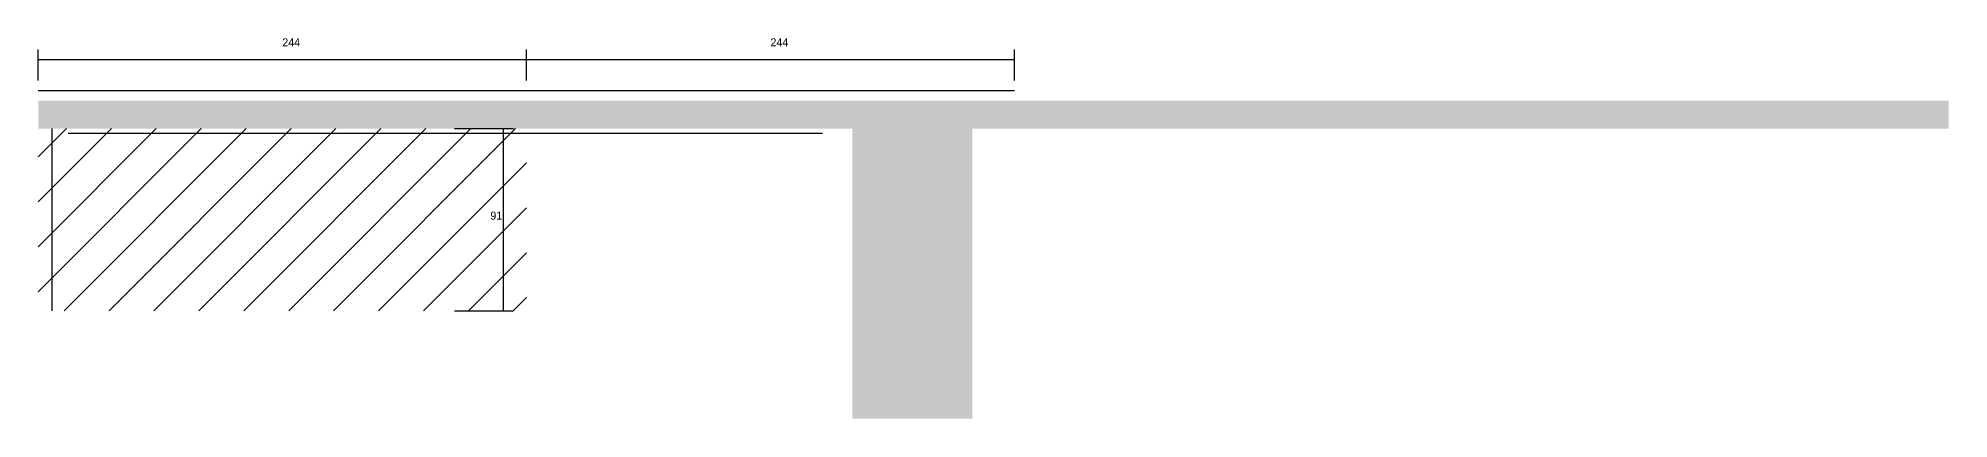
# Model space of a CAD drawing. Header units: metres. Extents: x -10325 to -5929, y 14165 to 15559.
# Drawn here: x -7100 to -6145, y 14165 to 14355 of the extents above; entities that cross this region are included whole.
import ezdxf

# ---------------------------------------------------------------- set-up
doc = ezdxf.new("R2010")
doc.units = ezdxf.units.M
for name, color, linetype in [('COTA', 241, 'Continuous'), ('Hachura', 253, 'Continuous'), ('SARR_2.2x7', 40, 'Continuous')]:
    doc.layers.add(name, color=color, linetype=linetype)

msp = doc.modelspace()

# ---------------------------------------------------------------- hatches: boundary and pattern name
at = {"layer": 'COTA'}
h = msp.add_hatch(dxfattribs=at)
h.set_pattern_fill('AR-CONC', scale=0.03)
h.paths.add_polyline_path([(-6632.7, 14309.9), (-6144.7, 14309.9), (-6144.7, 14309.9), (-6144.7, 14323.9), (-6144.7, 14323.9), (-7099.7, 14323.9), (-7099.7, 14323.9), (-7099.7, 14309.9), (-7099.7, 14309.9), (-6692.7, 14309.9), (-6692.7, 14309.9), (-6692.7, 14164.9), (-6692.7, 14164.9), (-6632.7, 14164.9), (-6632.7, 14164.9), (-6632.7, 14309.9)])
at = {"layer": 'Hachura'}
h = msp.add_hatch(dxfattribs=at)
h.set_pattern_fill('ANSI31', scale=5)
h.paths.add_polyline_path([(-7099.7, 14309.9), (-7099.7, 14218.9), (-6855.7, 14218.9), (-6855.7, 14309.9)])

# ---------------------------------------------------------------- linework, layer by layer
at = {"layer": 'COTA'}
for p, q in [((-7099.7, 14333.9), (-7099.7, 14349.5)), ((-7099.7, 14344.5), (-6855.7, 14344.5)), ((-6855.7, 14333.9), (-6855.7, 14349.5)), ((-6855.7, 14333.9), (-6855.7, 14349.5)), ((-6855.7, 14344.5), (-6611.7, 14344.5)), ((-6611.7, 14333.9), (-6611.7, 14349.5)), ((-6891.6, 14309.9), (-6862.2, 14309.9)), ((-6867.2, 14218.9), (-6867.2, 14309.9)), ((-6891.6, 14218.9), (-6862.2, 14218.9))]:
    msp.add_line(p, q, dxfattribs=at)
at = {"layer": 'SARR_2.2x7'}
for p, q in [((-7099.7, 14328.9), (-6855.7, 14328.9)), ((-6855.7, 14328.9), (-6611.7, 14328.9)), ((-7092.7, 14218.9), (-7092.7, 14309.9)), ((-7084.7, 14307.7), (-6855.7, 14307.7)), ((-6855.7, 14307.7), (-6707.7, 14307.7))]:
    msp.add_line(p, q, dxfattribs=at)

# ---------------------------------------------------------------- texts
at = {"layer": 'COTA'}
for s, p in [('244', (-6977.7, 14351)), ('244', (-6733.7, 14351)), ('91', (-6873.7, 14264.4))]:
    msp.add_text(s, height=4, dxfattribs=at).set_placement(p)

doc.saveas('drawing.dxf')
